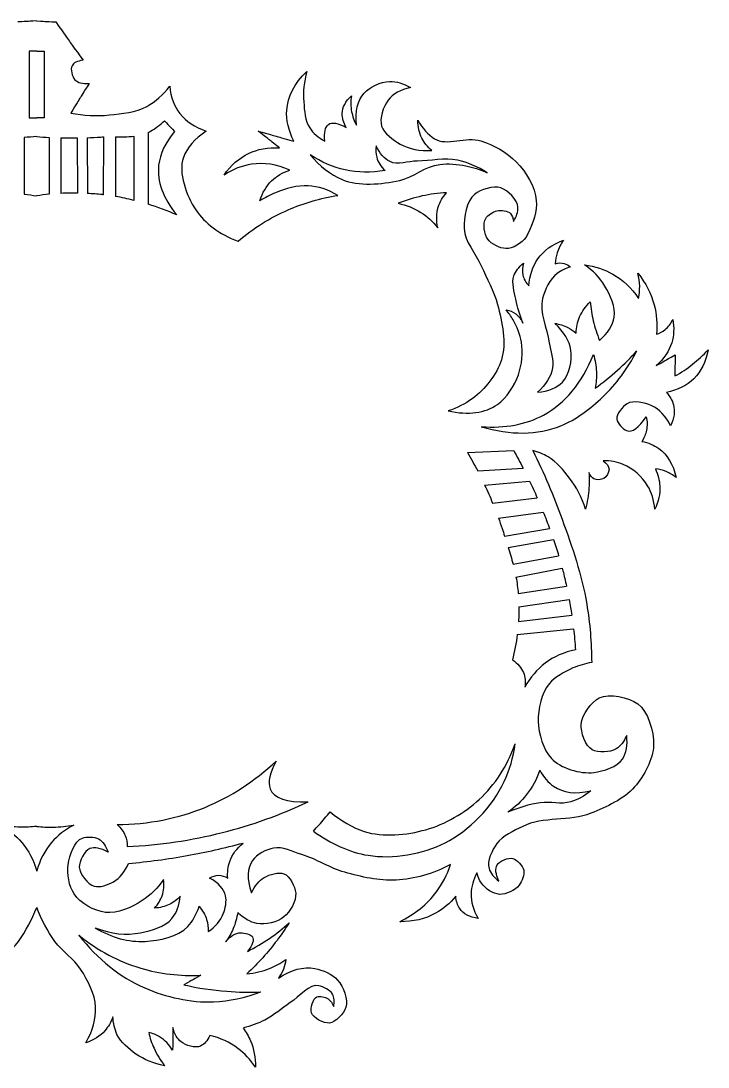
# Model space of a CAD drawing. Header units: millimetres. Extents: x 44 to 433, y -211 to 59.
# Drawn here: x 339.8 to 432.7, y -85.7 to 55.8 of the extents above; entities that cross this region are included whole.
import ezdxf

# ---------------------------------------------------------------- set-up
doc = ezdxf.new("R2010")
doc.units = ezdxf.units.MM
doc.linetypes.add('K5LT32770', pattern=[0])

msp = doc.modelspace()

# ---------------------------------------------------------------- linework, layer by layer
at = {"color": 30, "linetype": 'K5LT32770', "true_color": 0xff8000}
for p, q in [((340.93, 51.7), (340.91, 42.7)), ((341.93, 51.7), (340.93, 51.7)), ((341.93, 51.7), (342.93, 51.7)), ((342.93, 51.7), (342.95, 42.7)), ((340.91, 42.7), (341.93, 42.69)), ((342.95, 42.7), (341.93, 42.69)), ((340.24, 40.04), (340.25, 32.34)), ((343.62, 40.04), (343.62, 32.34)), ((345.22, 39.99), (345.22, 32.46)), ((347.4, 39.97), (347.44, 32.5)), ((348.76, 40), (348.8, 32.45)), ((350.95, 40.11), (350.93, 32.27)), ((352.58, 40.12), (352.58, 32.04)), ((355.05, 40.19), (355.07, 31.52)), ((357.03, 40.71), (357.01, 30.99)), ((400.2, -2.59), (406.45, -2.33)), ((401.58, -5.09), (407.72, -4.69)), ((402.52, -7.01), (408.59, -6.45)), ((403.59, -9.43), (409.63, -8.72)), ((404.38, -11.46), (410.45, -10.67)), ((405.22, -13.9), (411.31, -12.88)), ((405.71, -15.43), (411.82, -14.34)), ((406.36, -17.72), (412.53, -16.55)), ((406.76, -19.48), (413.01, -18.25)), ((407.06, -21.66), (413.59, -20.67)), ((407.14, -23.46), (413.95, -22.5)), ((407.1, -25.44), (414.3, -24.6)), ((406.93, -27.22), (414.54, -26.44))]:
    msp.add_line(p, q, dxfattribs=at)
for points in [[(341.93, 55.8), (340.22, 55.7), (341.08, 55.75), (339.36, 55.65)], [(341.93, 55.8), (343.65, 55.7), (342.79, 55.75), (344.51, 55.65)], [(344.51, 55.65), (346.97, 52.2), (345.74, 53.92), (348.2, 50.48)], [(349.03, 47.34), (347.36, 44.66), (348.19, 46), (346.53, 43.32)], [(359.21, 42.3), (360.12, 41.32), (359.66, 41.81), (360.57, 40.83)], [(341.93, 40.14), (341.37, 40.1), (340.81, 40.07), (340.24, 40.04)], [(341.93, 40.14), (342.5, 40.1), (343.06, 40.07), (343.62, 40.04)], [(345.22, 39.99), (345.95, 39.97), (346.67, 39.97), (347.4, 39.97)], [(352.58, 40.12), (353.42, 40.11), (354.25, 40.1), (355.05, 40.19)], [(374.76, 38.63), (372.85, 40.14), (373.8, 39.38), (371.89, 40.9)], [(371.89, 40.9), (375.11, 39.98), (373.5, 40.44), (376.72, 39.52)], [(340.25, 32.34), (340.81, 32.29), (341.37, 32.22), (341.93, 32.14)], [(343.62, 32.34), (343.06, 32.29), (342.5, 32.22), (341.93, 32.14)], [(347.44, 32.5), (346.71, 32.51), (345.97, 32.5), (345.22, 32.46)], [(355.07, 31.52), (354.25, 31.73), (353.42, 31.9), (352.58, 32.04)], [(360.89, 29.54), (359.61, 30.11), (358.31, 30.59), (357.01, 30.99)], [(425.74, 9.17), (427.43, 10.13), (426.59, 9.65), (428.28, 10.61)], [(428.28, 10.61), (428.26, 8.71), (428.27, 9.66), (428.25, 7.76)], [(400.2, -2.59), (400.68, -3.42), (401.14, -4.25), (401.58, -5.09)], [(406.45, -2.33), (406.89, -3.11), (407.31, -3.9), (407.72, -4.69)], [(402.52, -7.01), (402.9, -7.81), (403.26, -8.62), (403.59, -9.43)], [(408.59, -6.45), (408.95, -7.2), (409.3, -7.96), (409.63, -8.72)], [(410.45, -10.67), (410.75, -11.4), (411.03, -12.14), (411.31, -12.88)], [(405.71, -15.43), (405.95, -16.19), (406.17, -16.96), (406.36, -17.72)], [(411.82, -14.34), (412.07, -15.07), (412.31, -15.81), (412.53, -16.55)], [(406.76, -19.48), (406.89, -20.2), (407, -20.93), (407.06, -21.66)], [(413.95, -22.5), (414.08, -23.19), (414.2, -23.9), (414.3, -24.6)], [(407.14, -23.46), (407.15, -24.11), (407.14, -24.77), (407.1, -25.44)], [(414.54, -26.44), (414.65, -27.38), (414.73, -28.33), (414.79, -29.28)], [(406.93, -27.22), (406.79, -28.36), (406.57, -29.5), (406.29, -30.65)], [(364.14, -73.32), (362.6, -74.17), (363.37, -73.75), (361.83, -74.6)], [(360.36, -80.4), (360.33, -82.45), (360.34, -81.42), (360.32, -83.47)]]:
    msp.add_open_spline(points, degree=3, dxfattribs=at)
for points, knots in [([(348.2, 50.48), (347.42, 50.37), (346.92, 50.12), (346.71, 49.73), (346.46, 49.28), (346.73, 48.24), (347.1, 47.84), (347.49, 47.43), (348.13, 47.26), (349.03, 47.34)], [0, 0, 0, 0, 1, 1, 1, 2, 2, 2, 3, 3, 3, 3]), ([(376.72, 39.52), (375.98, 40.98), (375.66, 42.38), (375.76, 43.73), (375.88, 45.57), (376.79, 47.32), (378.47, 48.97)], [0, 0, 0, 0, 1, 1, 1, 2, 2, 2, 2]), ([(378.47, 48.97), (378.09, 47.57), (377.95, 46.19), (378.06, 44.83), (378.14, 43.64), (378.23, 42.26), (378.86, 41.31), (379.34, 40.6), (380.01, 40.01), (380.89, 39.54)], [0, 0, 0, 0, 1, 1, 1, 2, 2, 2, 3, 3, 3, 3]), ([(346.53, 43.32), (348.3, 43), (350.04, 42.91), (351.77, 43.07), (353.47, 43.23), (355.35, 43.44), (356.82, 44.24), (357.99, 44.89), (359.02, 45.79), (359.92, 46.95)], [0, 0, 0, 0, 1, 1, 1, 2, 2, 2, 3, 3, 3, 3]), ([(359.92, 46.95), (360.08, 45.47), (360.54, 44.24), (361.31, 43.25), (362.14, 42.18), (363.33, 41.4), (364.87, 40.9)], [0, 0, 0, 0, 1, 1, 1, 2, 2, 2, 2]), ([(385.2, 41.67), (384.99, 43.56), (385.33, 45.01), (386.21, 46.01), (386.96, 46.87), (388.47, 47.57), (389.66, 47.61), (390.59, 47.64), (391.54, 47.36), (392.51, 46.78)], [0, 0, 0, 0, 1, 1, 1, 2, 2, 2, 3, 3, 3, 3]), ([(392.51, 46.78), (391.14, 46.49), (390.13, 45.92), (389.47, 45.08), (388.79, 44.21), (388.28, 42.57), (388.58, 41.56), (388.87, 40.6), (390.13, 39.69), (391.1, 39.14), (392.32, 38.45), (393.75, 38.16), (395.38, 38.27)], [0, 0, 0, 0, 1, 1, 1, 2, 2, 2, 3, 3, 3, 4, 4, 4, 4]), ([(383.81, 41.38), (383.42, 42.03), (383.24, 42.65), (383.26, 43.26), (383.28, 44.11), (383.7, 44.92), (384.51, 45.68)], [0, 0, 0, 0, 1, 1, 1, 2, 2, 2, 2]), ([(384.51, 45.68), (384.39, 44.93), (384.39, 44.21), (384.53, 43.5), (384.65, 42.87), (384.87, 42.26), (385.2, 41.67)], [0, 0, 0, 0, 1, 1, 1, 2, 2, 2, 2]), ([(357.03, 40.71), (357.13, 40.76), (357.22, 40.81), (357.31, 40.86), (357.99, 41.24), (358.62, 41.72), (359.21, 42.3)], [0, 0, 0, 0, 1, 1, 1, 2, 2, 2, 2]), ([(380.89, 39.54), (380.78, 40.72), (380.95, 41.47), (381.4, 41.79), (381.89, 42.13), (382.69, 42), (383.81, 41.38)], [0, 0, 0, 0, 1, 1, 1, 2, 2, 2, 2]), ([(395.38, 38.27), (394.79, 38.75), (394.34, 39.31), (394.02, 39.93), (393.66, 40.65), (393.48, 41.46), (393.47, 42.35)], [0, 0, 0, 0, 1, 1, 1, 2, 2, 2, 2]), ([(393.47, 42.35), (394.1, 41.25), (394.85, 40.42), (395.73, 39.86), (397.37, 38.82), (400.06, 40.19), (402, 39.58), (403.72, 39.04), (405.56, 38.02), (406.8, 36.73), (408.11, 35.37), (409.38, 33.33), (409.51, 31.49), (409.6, 30.08), (409.08, 28.43), (408.4, 27.08), (408.32, 26.9), (408.23, 26.71), (408.12, 26.54), (407.56, 25.68), (406.3, 24.97), (405.37, 25), (404.57, 25.01), (403.41, 25.61), (402.95, 26.27), (402.48, 26.95), (402.22, 28.4), (402.66, 29.08), (402.94, 29.53), (403.63, 29.98), (404.19, 30.1), (404.75, 30.21), (405.66, 30.15), (406.02, 29.74), (406.25, 29.49), (406.38, 29.13), (406.42, 28.67)], [0, 0, 0, 0, 1, 1, 1, 2, 2, 2, 3, 3, 3, 4, 4, 4, 5, 5, 5, 6, 6, 6, 7, 7, 7, 8, 8, 8, 9, 9, 9, 10, 10, 10, 11, 11, 11, 12, 12, 12, 12]), ([(348.76, 40), (349.37, 40.02), (349.99, 40.05), (350.6, 40.09), (350.71, 40.1), (350.83, 40.1), (350.95, 40.11)], [0, 0, 0, 0, 1, 1, 1, 2, 2, 2, 2]), ([(360.57, 40.83), (359.33, 39.34), (358.61, 37.82), (358.43, 36.27), (358.18, 34.08), (358.99, 31.84), (360.89, 29.54)], [0, 0, 0, 0, 1, 1, 1, 2, 2, 2, 2]), ([(364.87, 40.9), (363.28, 39.84), (362.25, 38.64), (361.77, 37.31), (361.03, 35.28), (362.19, 32.16), (363.44, 30.26), (364.67, 28.39), (366.59, 26.97), (369.17, 25.99)], [0, 0, 0, 0, 1, 1, 1, 2, 2, 2, 3, 3, 3, 3]), ([(367.27, 34.94), (368.2, 36.27), (369.31, 37.24), (370.59, 37.86), (371.82, 38.45), (373.21, 38.7), (374.76, 38.63)], [0, 0, 0, 0, 1, 1, 1, 2, 2, 2, 2]), ([(387.84, 38.89), (387.76, 38.35), (387.79, 37.84), (387.92, 37.36), (388.09, 36.69), (388.47, 36.09), (389.05, 35.55)], [0, 0, 0, 0, 1, 1, 1, 2, 2, 2, 2]), ([(402.87, 35.26), (401.58, 36.08), (400.24, 36.64), (398.85, 36.94), (397.11, 37.31), (395.22, 36.86), (393.4, 36.83), (392.18, 36.81), (390.72, 36.25), (389.73, 36.76), (388.96, 37.15), (388.33, 37.86), (387.84, 38.89)], [0, 0, 0, 0, 1, 1, 1, 2, 2, 2, 3, 3, 3, 4, 4, 4, 4]), ([(389.05, 35.55), (387.17, 35.23), (385.37, 35.26), (383.64, 35.64), (382, 36.01), (380.44, 36.69), (378.94, 37.69)], [0, 0, 0, 0, 1, 1, 1, 2, 2, 2, 2]), ([(378.94, 37.69), (380.21, 36.13), (381.65, 35.01), (383.24, 34.34), (385.51, 33.39), (388.54, 33.68), (391.03, 34.22), (392.89, 34.62), (394.55, 36.19), (396.44, 36.39), (397.59, 36.52), (398.83, 36.42), (399.98, 36.2), (400.96, 36), (401.93, 35.69), (402.87, 35.26)], [0, 0, 0, 0, 1, 1, 1, 2, 2, 2, 3, 3, 3, 4, 4, 4, 5, 5, 5, 5]), ([(376.17, 35.62), (374.39, 36.4), (372.66, 36.66), (371, 36.41), (369.72, 36.22), (368.48, 35.73), (367.27, 34.94)], [0, 0, 0, 0, 1, 1, 1, 2, 2, 2, 2]), ([(372.13, 31.47), (372.46, 32.55), (372.98, 33.44), (373.69, 34.15), (374.35, 34.8), (375.18, 35.29), (376.17, 35.62)], [0, 0, 0, 0, 1, 1, 1, 2, 2, 2, 2]), ([(382.68, 32.19), (381.35, 32.98), (380, 33.41), (378.64, 33.49), (377.19, 33.58), (375.62, 33.11), (374.24, 32.55), (373.52, 32.26), (372.81, 31.9), (372.13, 31.47)], [0, 0, 0, 0, 1, 1, 1, 2, 2, 2, 3, 3, 3, 3]), ([(397.36, 32.56), (396.25, 32.5), (395.15, 32.35), (394.08, 32.11), (392.97, 31.87), (391.88, 31.54), (390.81, 31.12)], [0, 0, 0, 0, 1, 1, 1, 2, 2, 2, 2]), ([(396.18, 27.81), (395.96, 28.81), (395.99, 29.74), (396.25, 30.61), (396.47, 31.3), (396.84, 31.95), (397.36, 32.56)], [0, 0, 0, 0, 1, 1, 1, 2, 2, 2, 2]), ([(406.42, 28.67), (406.85, 29.36), (407.05, 29.99), (407.02, 30.58), (406.96, 31.6), (405.65, 32.9), (404.7, 33.2), (403.71, 33.53), (401.99, 32.99), (401.16, 32.33), (400.06, 31.44), (399.67, 29.2), (399.74, 27.69), (399.81, 25.97), (401.31, 24.36), (402.06, 22.68), (402.82, 20.95), (403.78, 19.25), (404.26, 17.44), (404.88, 15.05), (405.5, 12.19), (404.79, 9.95), (404.16, 7.99), (402.58, 5.94), (400.85, 4.68), (399.89, 3.98), (398.8, 3.44), (397.58, 3.04)], [0, 0, 0, 0, 1, 1, 1, 2, 2, 2, 3, 3, 3, 4, 4, 4, 5, 5, 5, 6, 6, 6, 7, 7, 7, 8, 8, 8, 9, 9, 9, 9]), ([(350.93, 32.27), (350.89, 32.28), (350.85, 32.28), (350.81, 32.29), (350.14, 32.36), (349.47, 32.42), (348.8, 32.45)], [0, 0, 0, 0, 1, 1, 1, 2, 2, 2, 2]), ([(369.17, 25.99), (371.26, 27.76), (373.51, 29.18), (375.93, 30.23), (378.05, 31.16), (380.3, 31.81), (382.68, 32.19)], [0, 0, 0, 0, 1, 1, 1, 2, 2, 2, 2]), ([(390.81, 31.12), (391.95, 30.89), (392.98, 30.48), (393.9, 29.89), (394.76, 29.35), (395.51, 28.65), (396.18, 27.81)], [0, 0, 0, 0, 1, 1, 1, 2, 2, 2, 2]), ([(408.5, 19.94), (408.61, 21.38), (409.01, 22.6), (409.71, 23.6), (410.5, 24.72), (411.66, 25.57), (413.2, 26.14)], [0, 0, 0, 0, 1, 1, 1, 2, 2, 2, 2]), ([(413.2, 26.14), (412.82, 25.61), (412.53, 25.04), (412.33, 24.44), (412.18, 23.96), (412.08, 23.47), (412.04, 22.95)], [0, 0, 0, 0, 1, 1, 1, 2, 2, 2, 2]), ([(407.7, 14.92), (407.27, 15.97), (406.95, 17.04), (406.75, 18.13), (406.55, 19.16), (406.14, 20.36), (406.48, 21.3), (406.71, 21.93), (407.14, 22.5), (407.76, 23.02)], [0, 0, 0, 0, 1, 1, 1, 2, 2, 2, 3, 3, 3, 3]), ([(407.76, 23.02), (407.6, 22.46), (407.57, 21.92), (407.69, 21.42), (407.8, 20.89), (408.08, 20.4), (408.5, 19.94)], [0, 0, 0, 0, 1, 1, 1, 2, 2, 2, 2]), ([(412.04, 22.95), (412.49, 23.08), (412.9, 23.08), (413.29, 22.97), (413.59, 22.88), (413.87, 22.72), (414.13, 22.5)], [0, 0, 0, 0, 1, 1, 1, 2, 2, 2, 2]), ([(418.07, 12.57), (419.2, 13.56), (419.86, 14.61), (420.05, 15.73), (420.28, 17.04), (419.5, 18.71), (418.77, 19.93), (418.11, 21.04), (417.2, 22), (416.03, 22.81)], [0, 0, 0, 0, 1, 1, 1, 2, 2, 2, 3, 3, 3, 3]), ([(416.03, 22.81), (417.45, 22.62), (418.72, 22.19), (419.86, 21.54), (421.21, 20.76), (422.36, 19.67), (423.33, 18.26)], [0, 0, 0, 0, 1, 1, 1, 2, 2, 2, 2]), ([(414.13, 22.5), (413.44, 22.31), (412.84, 22.02), (412.33, 21.63), (411.32, 20.87), (410.67, 19.42), (410.35, 18.22), (409.86, 16.38), (410.99, 14.25), (411.26, 12.26), (411.42, 11.12), (411.91, 9.91), (411.71, 8.85), (411.48, 7.65), (410.8, 6.56), (409.68, 5.56)], [0, 0, 0, 0, 1, 1, 1, 2, 2, 2, 3, 3, 3, 4, 4, 4, 5, 5, 5, 5]), ([(423.33, 18.26), (423.45, 18.81), (423.5, 19.36), (423.49, 19.91), (423.48, 20.49), (423.4, 21.08), (423.24, 21.66)], [0, 0, 0, 0, 1, 1, 1, 2, 2, 2, 2]), ([(423.24, 21.66), (424.31, 20.33), (425.04, 18.9), (425.45, 17.37), (425.78, 16.11), (425.89, 14.79), (425.78, 13.4)], [0, 0, 0, 0, 1, 1, 1, 2, 2, 2, 2]), ([(414.88, 13.56), (414.92, 14.34), (415.08, 15.07), (415.37, 15.75), (415.7, 16.5), (416.18, 17.19), (416.81, 17.81)], [0, 0, 0, 0, 1, 1, 1, 2, 2, 2, 2]), ([(416.81, 17.81), (416.88, 16.93), (417.01, 16.07), (417.21, 15.23), (417.42, 14.33), (417.71, 13.44), (418.07, 12.57)], [0, 0, 0, 0, 1, 1, 1, 2, 2, 2, 2]), ([(397.58, 3.04), (400.35, 2.44), (402.58, 2.73), (404.26, 3.92), (405.49, 4.78), (406.56, 6.43), (407.08, 7.92), (407.56, 9.27), (407.73, 10.92), (407.49, 12.34), (407.31, 13.37), (406.89, 14.44), (406.36, 15.37), (406.09, 15.84), (405.77, 16.3), (405.41, 16.73)], [0, 0, 0, 0, 1, 1, 1, 2, 2, 2, 3, 3, 3, 4, 4, 4, 5, 5, 5, 5]), ([(405.41, 16.73), (405.91, 16.63), (406.35, 16.44), (406.72, 16.17), (407.13, 15.86), (407.45, 15.44), (407.7, 14.92)], [0, 0, 0, 0, 1, 1, 1, 2, 2, 2, 2]), ([(409.68, 5.56), (411.17, 5.7), (412.29, 6.16), (413.04, 6.94), (413.97, 7.9), (414.39, 9.89), (414.18, 11.25), (413.99, 12.53), (413.26, 13.74), (412, 14.88)], [0, 0, 0, 0, 1, 1, 1, 2, 2, 2, 3, 3, 3, 3]), ([(412, 14.88), (412.64, 14.78), (413.24, 14.59), (413.79, 14.3), (414.17, 14.1), (414.54, 13.85), (414.88, 13.56)], [0, 0, 0, 0, 1, 1, 1, 2, 2, 2, 2]), ([(427.96, 15.42), (428.17, 14.27), (428.12, 13.22), (427.82, 12.24), (427.47, 11.11), (426.77, 10.08), (425.74, 9.17)], [0, 0, 0, 0, 1, 1, 1, 2, 2, 2, 2]), ([(425.78, 13.4), (426.22, 13.55), (426.6, 13.76), (426.93, 14.04), (427.37, 14.39), (427.71, 14.85), (427.96, 15.42)], [0, 0, 0, 0, 1, 1, 1, 2, 2, 2, 2]), ([(402.07, 0.9), (406.04, -0.28), (409.63, -0.24), (412.83, 1.02), (414.87, 1.82), (416.85, 3.37), (418.49, 4.93), (420.34, 6.68), (421.87, 8.75), (423.09, 11.14)], [0, 0, 0, 0, 1, 1, 1, 2, 2, 2, 3, 3, 3, 3]), ([(402.07, 0.9), (405.32, 0.67), (408.13, 1.2), (410.49, 2.48), (413.42, 4.06), (415.67, 6.79), (417.24, 10.68)], [0, 0, 0, 0, 1, 1, 1, 2, 2, 2, 2]), ([(417.24, 10.68), (417.47, 9.9), (417.6, 9.11), (417.63, 8.32), (417.66, 7.58), (417.6, 6.84), (417.46, 6.09)], [0, 0, 0, 0, 1, 1, 1, 2, 2, 2, 2]), ([(417.46, 6.09), (418.52, 6.86), (419.54, 7.68), (420.51, 8.55), (421.41, 9.37), (422.27, 10.23), (423.09, 11.14)], [0, 0, 0, 0, 1, 1, 1, 2, 2, 2, 2]), ([(432.74, 11.3), (432.43, 9.66), (431.79, 8.36), (430.81, 7.39), (429.88, 6.47), (428.64, 5.85), (427.1, 5.54)], [0, 0, 0, 0, 1, 1, 1, 2, 2, 2, 2]), ([(428.25, 7.76), (429.1, 8.22), (429.9, 8.75), (430.64, 9.34), (431.39, 9.93), (432.09, 10.58), (432.74, 11.3)], [0, 0, 0, 0, 1, 1, 1, 2, 2, 2, 2]), ([(427.66, 1.02), (427.02, 2.35), (426.17, 3.25), (425.12, 3.74), (424.18, 4.17), (422.62, 4.5), (421.79, 4.01), (421.17, 3.64), (420.31, 2.58), (420.4, 1.92), (420.48, 1.38), (421.24, 0.54), (421.72, 0.37), (422.5, 0.1), (423.38, 0.73), (424.38, 2.24)], [0, 0, 0, 0, 1, 1, 1, 2, 2, 2, 3, 3, 3, 4, 4, 4, 5, 5, 5, 5]), ([(427.1, 5.54), (427.59, 5.01), (427.9, 4.45), (428.06, 3.86), (428.29, 2.98), (428.16, 2.04), (427.66, 1.02)], [0, 0, 0, 0, 1, 1, 1, 2, 2, 2, 2]), ([(424.38, 2.24), (424.52, 1.61), (424.53, 1.01), (424.41, 0.42), (424.31, -0.1), (424.1, -0.6), (423.79, -1.09)], [0, 0, 0, 0, 1, 1, 1, 2, 2, 2, 2]), ([(423.79, -1.09), (424.67, -1.27), (425.42, -1.59), (426.06, -2.05), (427.25, -2.89), (428.03, -4.2), (428.41, -5.97)], [0, 0, 0, 0, 1, 1, 1, 2, 2, 2, 2]), ([(416.17, -10.25), (415.66, -8.7), (414.94, -7.31), (414.01, -6.07), (413.2, -4.99), (412.26, -3.87), (411.1, -3.18), (410.47, -2.81), (409.79, -2.52), (409.04, -2.32)], [0, 0, 0, 0, 1, 1, 1, 2, 2, 2, 3, 3, 3, 3]), ([(409.04, -2.32), (410.53, -5.35), (411.85, -8.45), (413, -11.61), (414.35, -15.35), (415.69, -19.18), (416.33, -23.1), (416.76, -25.69), (416.98, -28.33), (417, -31)], [0, 0, 0, 0, 1, 1, 1, 2, 2, 2, 3, 3, 3, 3]), ([(418.54, -3.7), (419.06, -4.08), (419.33, -4.47), (419.35, -4.87), (419.36, -5.28), (418.99, -5.9), (418.62, -6.11), (418.29, -6.3), (417.65, -6.33), (417.31, -6.15), (417.02, -6), (416.79, -5.71), (416.63, -5.29)], [0, 0, 0, 0, 1, 1, 1, 2, 2, 2, 3, 3, 3, 4, 4, 4, 4]), ([(425.53, -10.27), (425.43, -9.06), (425.11, -8), (424.56, -7.08), (423.84, -5.88), (422.56, -4.75), (421.26, -4.21), (420.44, -3.87), (419.53, -3.7), (418.54, -3.7)], [0, 0, 0, 0, 1, 1, 1, 2, 2, 2, 3, 3, 3, 3]), ([(416.63, -5.29), (416.67, -5.98), (416.67, -6.66), (416.63, -7.35), (416.56, -8.32), (416.41, -9.29), (416.17, -10.25)], [0, 0, 0, 0, 1, 1, 1, 2, 2, 2, 2]), ([(425.61, -4.79), (425.97, -5.57), (426.17, -6.35), (426.21, -7.14), (426.26, -8.18), (426.03, -9.22), (425.53, -10.27)], [0, 0, 0, 0, 1, 1, 1, 2, 2, 2, 2]), ([(428.41, -5.97), (427.99, -5.63), (427.54, -5.36), (427.05, -5.16), (426.6, -4.98), (426.12, -4.85), (425.61, -4.79)], [0, 0, 0, 0, 1, 1, 1, 2, 2, 2, 2]), ([(404.38, -11.46), (404.55, -11.92), (404.72, -12.39), (404.87, -12.87), (404.99, -13.21), (405.11, -13.56), (405.22, -13.9)], [0, 0, 0, 0, 1, 1, 1, 2, 2, 2, 2]), ([(413.01, -18.25), (413.04, -18.36), (413.07, -18.47), (413.1, -18.58), (413.27, -19.27), (413.44, -19.97), (413.59, -20.67)], [0, 0, 0, 0, 1, 1, 1, 2, 2, 2, 2]), ([(414.79, -29.28), (413.23, -29.61), (411.88, -30.21), (410.72, -31.08), (409.61, -31.92), (408.69, -33), (407.95, -34.34)], [0, 0, 0, 0, 1, 1, 1, 2, 2, 2, 2]), ([(406.29, -30.65), (407.01, -31.13), (407.5, -31.7), (407.77, -32.37), (408, -32.96), (408.06, -33.61), (407.95, -34.34)], [0, 0, 0, 0, 1, 1, 1, 2, 2, 2, 2]), ([(417, -31), (416.11, -31.15), (415.27, -31.4), (414.47, -31.74), (413.3, -32.25), (412.03, -32.95), (411.26, -33.88), (410.21, -35.15), (409.73, -37.26), (409.77, -38.94), (409.81, -40.64), (410.44, -42.84), (411.55, -43.99), (412.8, -45.29), (415.42, -46.12), (417.28, -45.88), (418.6, -45.71), (420.46, -45.12), (421.16, -44.06), (421.7, -43.26), (421.89, -42.19), (421.73, -40.86)], [0, 0, 0, 0, 1, 1, 1, 2, 2, 2, 3, 3, 3, 4, 4, 4, 5, 5, 5, 6, 6, 6, 7, 7, 7, 7]), ([(421.73, -40.86), (421.38, -41.7), (420.91, -42.31), (420.31, -42.68), (419.47, -43.19), (417.85, -43.25), (417.07, -42.82), (416.16, -42.31), (415.5, -40.43), (415.57, -39.33), (415.66, -38.08), (416.94, -36.35), (418.03, -35.8), (419.36, -35.13), (422.01, -35.68), (423.23, -36.59), (424.61, -37.62), (425.41, -40.34), (425.37, -42.18), (425.32, -44.09), (424.09, -46.34), (422.8, -47.84), (421.37, -49.5), (418.98, -50.53), (416.89, -51.4), (414.04, -52.58), (410.42, -51.8), (407.67, -53.18), (406.44, -53.8), (404.94, -54.42), (404.18, -55.49), (403.53, -56.4), (402.79, -57.87), (403.11, -58.88), (403.31, -59.49), (403.76, -60.06), (404.46, -60.59)], [0, 0, 0, 0, 1, 1, 1, 2, 2, 2, 3, 3, 3, 4, 4, 4, 5, 5, 5, 6, 6, 6, 7, 7, 7, 8, 8, 8, 9, 9, 9, 10, 10, 10, 11, 11, 11, 12, 12, 12, 12]), ([(379.35, -53.8), (381.74, -55.56), (384.21, -56.66), (386.77, -57.09), (390.09, -57.65), (394.18, -56.9), (397.16, -55.4), (400.41, -53.76), (403.59, -50.52), (405.17, -47.12), (405.9, -45.56), (406.39, -43.85), (406.65, -42.02)], [0, 0, 0, 0, 1, 1, 1, 2, 2, 2, 3, 3, 3, 4, 4, 4, 4]), ([(381.64, -51.19), (383.08, -52.44), (384.61, -53.33), (386.24, -53.86), (388.79, -54.68), (391.98, -54.35), (394.58, -53.62), (397.16, -52.9), (399.82, -51.35), (401.79, -49.53), (403.91, -47.56), (405.54, -45.05), (406.65, -42.02)], [0, 0, 0, 0, 1, 1, 1, 2, 2, 2, 3, 3, 3, 4, 4, 4, 4]), ([(352.81, -52.94), (357.07, -52.89), (361.04, -52.11), (364.71, -50.6), (368.18, -49.17), (371.38, -47.08), (374.32, -44.34)], [0, 0, 0, 0, 1, 1, 1, 2, 2, 2, 2]), ([(374.32, -44.34), (373.45, -45.93), (373.18, -47.17), (373.52, -48.08), (374, -49.36), (375.72, -49.95), (378.65, -49.86)], [0, 0, 0, 0, 1, 1, 1, 2, 2, 2, 2]), ([(409.98, -45.59), (409.55, -46.81), (408.95, -47.9), (408.19, -48.88), (407.49, -49.78), (406.65, -50.58), (405.67, -51.27)], [0, 0, 0, 0, 1, 1, 1, 2, 2, 2, 2]), ([(409.98, -45.59), (410.49, -46.53), (411.11, -47.25), (411.85, -47.75), (413.16, -48.64), (414.83, -48.84), (416.86, -48.37)], [0, 0, 0, 0, 1, 1, 1, 2, 2, 2, 2]), ([(416.86, -48.37), (416.02, -49.06), (415.13, -49.56), (414.18, -49.85), (412.9, -50.26), (411.39, -49.77), (410.04, -49.98), (408.55, -50.21), (407.09, -50.64), (405.67, -51.27)], [0, 0, 0, 0, 1, 1, 1, 2, 2, 2, 3, 3, 3, 3]), ([(354.17, -55.91), (358.57, -55.7), (362.86, -55.07), (367.05, -54.01), (371.01, -53.01), (374.88, -51.62), (378.65, -49.86)], [0, 0, 0, 0, 1, 1, 1, 2, 2, 2, 2]), ([(379.35, -53.8), (379.87, -53.25), (380.37, -52.7), (380.86, -52.13), (381.12, -51.82), (381.38, -51.5), (381.64, -51.19)], [0, 0, 0, 0, 1, 1, 1, 2, 2, 2, 2]), ([(341.93, -53.18), (341.2, -53.26), (340.47, -53.3), (339.74, -53.28), (338.8, -53.27), (337.86, -53.17), (336.93, -53)], [0, 0, 0, 0, 1, 1, 1, 2, 2, 2, 2]), ([(336.93, -53), (338.12, -53.62), (339.11, -54.41), (339.92, -55.35), (340.84, -56.43), (341.52, -57.73), (341.93, -59.23)], [0, 0, 0, 0, 1, 1, 1, 2, 2, 2, 2]), ([(341.93, -53.18), (342.67, -53.26), (343.4, -53.3), (344.13, -53.28), (345.07, -53.27), (346.01, -53.17), (346.94, -53)], [0, 0, 0, 0, 1, 1, 1, 2, 2, 2, 2]), ([(346.94, -53), (345.75, -53.62), (344.76, -54.41), (343.95, -55.35), (343.02, -56.43), (342.35, -57.73), (341.93, -59.23)], [0, 0, 0, 0, 1, 1, 1, 2, 2, 2, 2]), ([(352.81, -52.94), (353.31, -53.38), (353.68, -53.87), (353.91, -54.43), (354.09, -54.88), (354.18, -55.37), (354.17, -55.91)], [0, 0, 0, 0, 1, 1, 1, 2, 2, 2, 2]), ([(359.1, -60.36), (358.28, -61.54), (357.32, -62.49), (356.22, -63.21), (354.8, -64.13), (352.82, -65.01), (351.23, -64.81), (349.75, -64.63), (347.81, -63.58), (346.99, -62.32), (346.32, -61.28), (346, -59.6), (346.19, -58.34), (346.38, -57.08), (347.01, -55.12), (348.12, -54.75), (348.71, -54.56), (349.71, -54.56), (350.28, -54.87), (350.88, -55.19), (351.31, -55.79), (351.59, -56.68)], [0, 0, 0, 0, 1, 1, 1, 2, 2, 2, 3, 3, 3, 4, 4, 4, 5, 5, 5, 6, 6, 6, 7, 7, 7, 7]), ([(351.59, -56.68), (350.58, -56.1), (349.76, -55.93), (349.13, -56.18), (348.4, -56.46), (347.68, -57.9), (347.7, -58.7), (347.73, -59.61), (348.83, -61.03), (349.72, -61.28), (350.45, -61.48), (351.6, -61.09), (352.33, -60.66), (353.2, -60.15), (353.87, -59.33), (354.35, -58.19)], [0, 0, 0, 0, 1, 1, 1, 2, 2, 2, 3, 3, 3, 4, 4, 4, 5, 5, 5, 5]), ([(354.35, -58.19), (357.01, -57.95), (359.65, -57.6), (362.27, -57.13), (364.83, -56.67), (367.36, -56.1), (369.88, -55.43)], [0, 0, 0, 0, 1, 1, 1, 2, 2, 2, 2]), ([(367.78, -60.2), (367.71, -59.38), (367.8, -58.62), (368.04, -57.92), (368.37, -56.98), (368.98, -56.15), (369.88, -55.43)], [0, 0, 0, 0, 1, 1, 1, 2, 2, 2, 2]), ([(397.91, -58.34), (395.49, -59.61), (393.03, -60.31), (390.54, -60.44), (388.25, -60.57), (385.83, -60.01), (383.59, -59.38), (381.6, -58.81), (379.79, -57.59), (377.79, -56.99), (376.54, -56.62), (375.17, -55.88), (373.98, -56.1), (372.97, -56.29), (371.69, -56.98), (371.13, -57.77), (370.39, -58.82), (370.35, -60.28), (370.99, -62.15)], [0, 0, 0, 0, 1, 1, 1, 2, 2, 2, 3, 3, 3, 4, 4, 4, 5, 5, 5, 6, 6, 6, 6]), ([(404.46, -60.59), (404, -59.62), (403.92, -58.89), (404.21, -58.38), (404.52, -57.85), (405.74, -57.37), (406.35, -57.52), (406.92, -57.67), (407.67, -58.49), (407.81, -59.09), (407.95, -59.69), (407.59, -60.6), (407.2, -61.12), (406.67, -61.84), (405.4, -62.42), (404.53, -62.37), (403.69, -62.32), (402.61, -61.62), (402.08, -60.87), (401.8, -60.48), (401.59, -60.01), (401.47, -59.48)], [0, 0, 0, 0, 1, 1, 1, 2, 2, 2, 3, 3, 3, 4, 4, 4, 5, 5, 5, 6, 6, 6, 7, 7, 7, 7]), ([(370.99, -62.15), (371.41, -61.21), (371.98, -60.52), (372.71, -60.1), (373.44, -59.66), (374.68, -59.31), (375.37, -59.58), (376.15, -59.89), (376.88, -61.31), (376.96, -62.2), (377.06, -63.25), (376.22, -64.74), (375.37, -65.43), (374.5, -66.14), (372.87, -66.51), (371.73, -66.3), (370.81, -66.13), (369.94, -65.63), (369.12, -64.81)], [0, 0, 0, 0, 1, 1, 1, 2, 2, 2, 3, 3, 3, 4, 4, 4, 5, 5, 5, 6, 6, 6, 6]), ([(391.04, -66.07), (393.09, -65.06), (394.74, -63.72), (395.99, -62.05), (396.8, -60.95), (397.44, -59.72), (397.91, -58.34)], [0, 0, 0, 0, 1, 1, 1, 2, 2, 2, 2]), ([(357.88, -64.22), (358.35, -63.71), (358.68, -63.15), (358.89, -62.56), (359.13, -61.88), (359.19, -61.15), (359.1, -60.36)], [0, 0, 0, 0, 1, 1, 1, 2, 2, 2, 2]), ([(365.13, -67.41), (366.13, -66.74), (366.81, -65.93), (367.17, -64.99), (367.46, -64.26), (367.65, -63.27), (367.47, -62.55), (367.23, -61.61), (366.51, -60.82), (365.31, -60.18)], [0, 0, 0, 0, 1, 1, 1, 2, 2, 2, 3, 3, 3, 3]), ([(365.31, -60.18), (365.71, -59.92), (366.12, -59.79), (366.53, -59.79), (366.95, -59.79), (367.36, -59.93), (367.78, -60.2)], [0, 0, 0, 0, 1, 1, 1, 2, 2, 2, 2]), ([(401.47, -59.48), (400.97, -60.41), (400.71, -61.33), (400.69, -62.26), (400.66, -63.39), (400.98, -64.52), (401.65, -65.64)], [0, 0, 0, 0, 1, 1, 1, 2, 2, 2, 2]), ([(349.86, -66.91), (352, -67.74), (354.04, -67.96), (355.98, -67.57), (357.45, -67.27), (359.32, -66.76), (360.22, -65.64), (360.85, -64.86), (361.23, -63.86), (361.36, -62.62)], [0, 0, 0, 0, 1, 1, 1, 2, 2, 2, 3, 3, 3, 3]), ([(361.36, -62.62), (360.92, -63.1), (360.42, -63.48), (359.87, -63.74), (359.27, -64.03), (358.61, -64.19), (357.88, -64.22)], [0, 0, 0, 0, 1, 1, 1, 2, 2, 2, 2]), ([(398.62, -62.62), (397.81, -63.6), (396.9, -64.37), (395.88, -64.93), (394.47, -65.71), (392.85, -66.09), (391.04, -66.07)], [0, 0, 0, 0, 1, 1, 1, 2, 2, 2, 2]), ([(401.65, -65.64), (400.48, -65.47), (399.65, -65.02), (399.16, -64.29), (398.85, -63.84), (398.67, -63.28), (398.62, -62.62)], [0, 0, 0, 0, 1, 1, 1, 2, 2, 2, 2]), ([(335.28, -82.45), (334.34, -80.81), (333.91, -79.2), (333.97, -77.61), (334.04, -75.87), (335.02, -74.02), (335.99, -72.5), (336.89, -71.08), (338.49, -70.11), (339.47, -68.73), (340.47, -67.33), (341.29, -65.79), (341.93, -64.13)], [0, 0, 0, 0, 1, 1, 1, 2, 2, 2, 3, 3, 3, 4, 4, 4, 4]), ([(348.59, -82.45), (349.52, -80.81), (349.96, -79.2), (349.9, -77.61), (349.83, -75.87), (348.85, -74.02), (347.88, -72.5), (346.97, -71.08), (345.38, -70.11), (344.4, -68.73), (343.39, -67.33), (342.57, -65.79), (341.93, -64.13)], [0, 0, 0, 0, 1, 1, 1, 2, 2, 2, 3, 3, 3, 4, 4, 4, 4]), ([(349.86, -66.91), (352.13, -68.25), (354.37, -68.85), (356.59, -68.73), (358.53, -68.62), (361.05, -68.14), (362.36, -66.74), (363.03, -66.02), (363.54, -65.1), (363.89, -63.99)], [0, 0, 0, 0, 1, 1, 1, 2, 2, 2, 3, 3, 3, 3]), ([(363.89, -63.99), (364.37, -64.54), (364.72, -65.13), (364.92, -65.78), (365.08, -66.29), (365.15, -66.84), (365.13, -67.41)], [0, 0, 0, 0, 1, 1, 1, 2, 2, 2, 2]), ([(369.12, -64.81), (369, -65.58), (368.8, -66.32), (368.51, -67.01), (368.24, -67.64), (367.9, -68.23), (367.49, -68.8)], [0, 0, 0, 0, 1, 1, 1, 2, 2, 2, 2]), ([(376.09, -66.22), (375.57, -67.04), (375.02, -67.83), (374.44, -68.6), (373.22, -70.21), (371.86, -71.72), (370.37, -73.12)], [0, 0, 0, 0, 1, 1, 1, 2, 2, 2, 2]), ([(370.43, -70.09), (371.48, -69.57), (372.49, -68.98), (373.44, -68.33), (374.37, -67.69), (375.25, -66.99), (376.09, -66.22)], [0, 0, 0, 0, 1, 1, 1, 2, 2, 2, 2]), ([(347.62, -67.9), (350.24, -69.99), (353.04, -71.47), (356.02, -72.36), (358.59, -73.12), (361.3, -73.44), (364.14, -73.32)], [0, 0, 0, 0, 1, 1, 1, 2, 2, 2, 2]), ([(347.62, -67.9), (350.19, -71.16), (353.17, -73.54), (356.56, -75.03), (359.37, -76.26), (362.76, -77.04), (365.85, -76.91), (367.99, -76.82), (370.13, -76.37), (372.26, -75.56)], [0, 0, 0, 0, 1, 1, 1, 2, 2, 2, 3, 3, 3, 3]), ([(367.49, -68.8), (368.12, -67.99), (368.8, -67.58), (369.53, -67.57), (370.04, -67.56), (370.9, -67.78), (371.11, -68.12), (371.37, -68.54), (371.15, -69.2), (370.43, -70.09)], [0, 0, 0, 0, 1, 1, 1, 2, 2, 2, 3, 3, 3, 3]), ([(370.37, -73.12), (371.45, -73.03), (372.47, -72.78), (373.44, -72.39), (374.2, -72.08), (374.92, -71.68), (375.61, -71.19)], [0, 0, 0, 0, 1, 1, 1, 2, 2, 2, 2]), ([(375.61, -71.19), (375.57, -71.64), (375.47, -72.07), (375.32, -72.47), (375.15, -72.91), (374.92, -73.32), (374.62, -73.71)], [0, 0, 0, 0, 1, 1, 1, 2, 2, 2, 2]), ([(374.62, -73.71), (376.34, -72.55), (377.98, -72.11), (379.55, -72.39), (380.61, -72.59), (381.93, -73.17), (382.63, -73.97), (383.41, -74.85), (384.11, -76.61), (383.76, -77.65), (383.48, -78.48), (382.35, -79.71), (381.53, -79.78), (380.79, -79.85), (379.3, -79.08), (379.1, -78.39), (378.94, -77.82), (379.3, -76.42), (379.84, -76.22), (380.21, -76.09), (380.96, -76.24), (381.36, -76.52), (381.68, -76.75), (381.93, -77.09), (382.1, -77.56)], [0, 0, 0, 0, 1, 1, 1, 2, 2, 2, 3, 3, 3, 4, 4, 4, 5, 5, 5, 6, 6, 6, 7, 7, 7, 8, 8, 8, 8]), ([(361.83, -74.6), (363.76, -75.05), (365.71, -75.34), (367.67, -75.49), (369.19, -75.61), (370.72, -75.63), (372.26, -75.56)], [0, 0, 0, 0, 1, 1, 1, 2, 2, 2, 2]), ([(382.1, -77.56), (382.23, -76.88), (382.18, -76.31), (381.93, -75.87), (381.62, -75.3), (380.71, -74.87), (380.1, -74.73), (378.82, -74.45), (377.49, -76.21), (376.22, -77.02), (375.06, -77.77), (374.03, -78.76), (372.8, -79.37), (371.87, -79.83), (370.88, -80.2), (369.84, -80.46)], [0, 0, 0, 0, 1, 1, 1, 2, 2, 2, 3, 3, 3, 4, 4, 4, 5, 5, 5, 5]), ([(352.24, -78.96), (351.98, -79.67), (351.62, -80.29), (351.16, -80.82), (350.51, -81.56), (349.65, -82.1), (348.59, -82.45)], [0, 0, 0, 0, 1, 1, 1, 2, 2, 2, 2]), ([(359.24, -85.55), (357.77, -85.28), (356.47, -84.75), (355.35, -83.97), (354.36, -83.28), (353.3, -82.38), (352.79, -81.31), (352.46, -80.6), (352.28, -79.82), (352.24, -78.96)], [0, 0, 0, 0, 1, 1, 1, 2, 2, 2, 3, 3, 3, 3]), ([(365.34, -81.45), (365.01, -82.19), (364.59, -82.67), (364.09, -82.89), (363.38, -83.21), (362.11, -82.84), (361.47, -82.34), (360.94, -81.92), (360.57, -81.27), (360.36, -80.4)], [0, 0, 0, 0, 1, 1, 1, 2, 2, 2, 3, 3, 3, 3]), ([(369.84, -80.46), (370.25, -81), (370.59, -81.57), (370.85, -82.17), (371.32, -83.27), (371.54, -84.45), (371.51, -85.74)], [0, 0, 0, 0, 1, 1, 1, 2, 2, 2, 2]), ([(360.32, -83.47), (359.85, -82.69), (359.27, -82.09), (358.56, -81.66), (358.12, -81.38), (357.62, -81.18), (357.08, -81.04)], [0, 0, 0, 0, 1, 1, 1, 2, 2, 2, 2]), ([(357.08, -81.04), (357.25, -81.79), (357.49, -82.51), (357.8, -83.2), (358.18, -84.03), (358.66, -84.82), (359.24, -85.55)], [0, 0, 0, 0, 1, 1, 1, 2, 2, 2, 2]), ([(371.51, -85.74), (370.84, -84.74), (370.06, -83.9), (369.16, -83.22), (368.06, -82.39), (366.79, -81.8), (365.34, -81.45)], [0, 0, 0, 0, 1, 1, 1, 2, 2, 2, 2])]:
    msp.add_open_spline(points, degree=3, knots=knots, dxfattribs=at)

doc.saveas('drawing.dxf')
